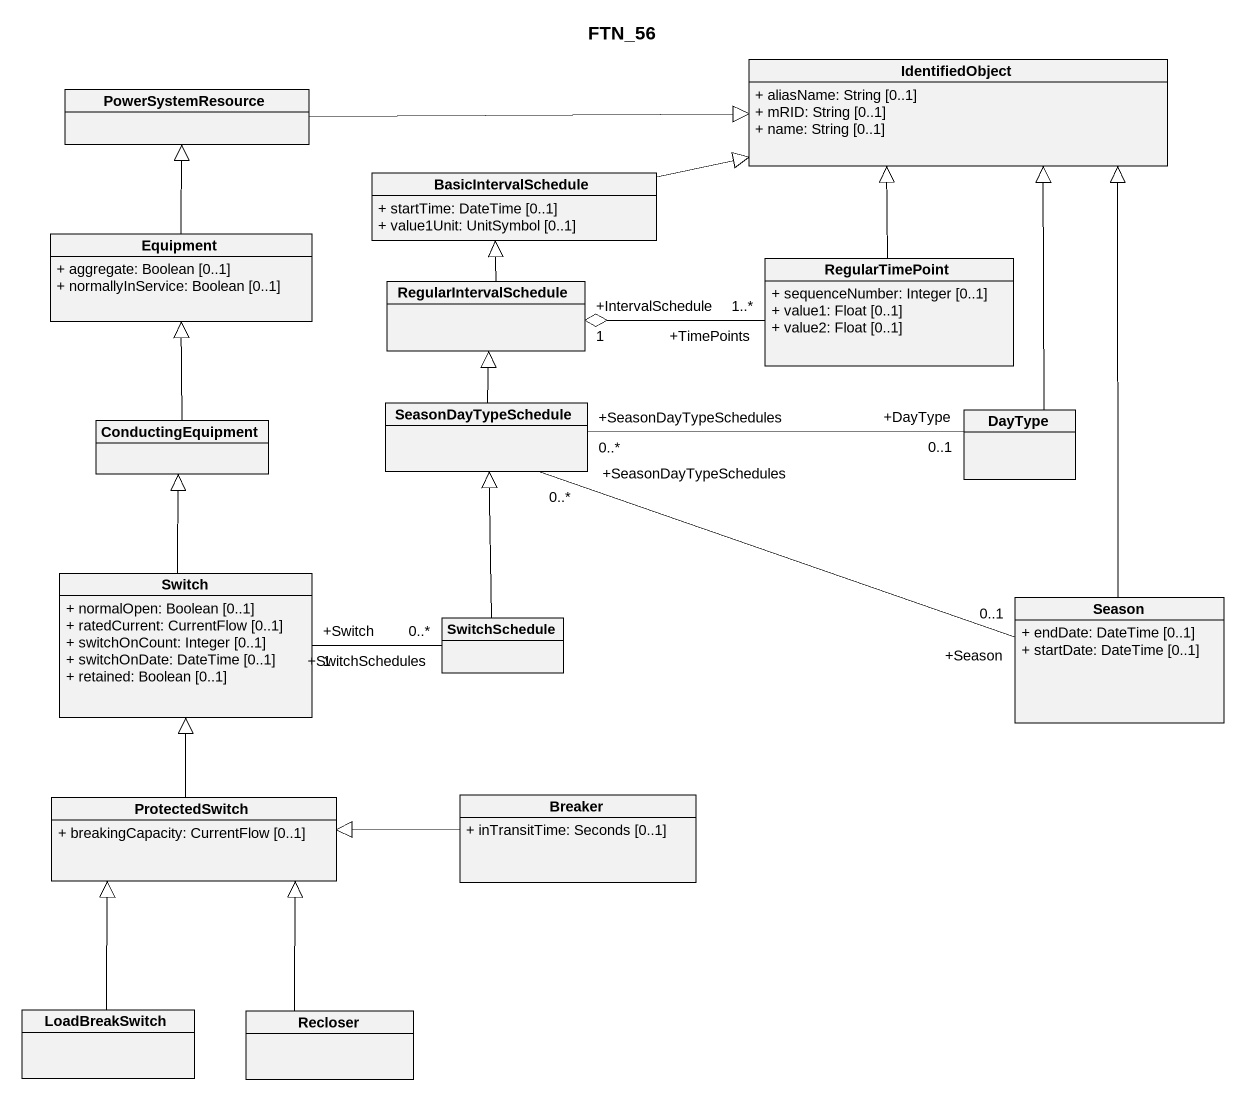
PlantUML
@startuml
title FTN_56
hide circle
hide empty members
skinparam classAttributeIconSize 0
class IdentifiedObject {
  + aliasName: String [0..1]
  + mRID: String [0..1]
  + name: String [0..1]
}
class PowerSystemResource
class BasicIntervalSchedule {
  + startTime: DateTime [0..1]
  + value1Unit: UnitSymbol [0..1]
}
class Equipment {
  + aggregate: Boolean [0..1]
  + normallyInService: Boolean [0..1]
}
class RegularTimePoint {
  + sequenceNumber: Integer [0..1]
  + value1: Float [0..1]
  + value2: Float [0..1]
}
class RegularIntervalSchedule
class ConductingEquipment
class SeasonDayTypeSchedule
class DayType
class Switch {
  + normalOpen: Boolean [0..1]
  + ratedCurrent: CurrentFlow [0..1]
  + switchOnCount: Integer [0..1]
  + switchOnDate: DateTime [0..1]
  + retained: Boolean [0..1]
}
class SwitchSchedule
class Season {
  + endDate: DateTime [0..1]
  + startDate: DateTime [0..1]
}
class ProtectedSwitch {
  + breakingCapacity: CurrentFlow [0..1]
}
class Breaker {
  + inTransitTime: Seconds [0..1]
}
class LoadBreakSwitch
class Recloser
PowerSystemResource -right-|> IdentifiedObject
BasicIntervalSchedule -right-|> IdentifiedObject
Equipment -up-|> PowerSystemResource
RegularTimePoint -up-|> IdentifiedObject
RegularIntervalSchedule -up-|> BasicIntervalSchedule
RegularIntervalSchedule "+IntervalSchedule\n1" o-right- "+TimePoints\n1..*" RegularTimePoint
ConductingEquipment -up-|> Equipment
SeasonDayTypeSchedule -up-|> RegularIntervalSchedule
DayType -up-|> IdentifiedObject
DayType "+DayType\n0..1" -left- "+SeasonDayTypeSchedules\n0..*" SeasonDayTypeSchedule
Switch -up-|> ConductingEquipment
Switch "+Switch\n1" -right- "+SwitchSchedules\n0..*" SwitchSchedule
SwitchSchedule -up-|> SeasonDayTypeSchedule
Season -up-|> IdentifiedObject
Season "+Season\n0..1" -left- "+SeasonDayTypeSchedules\n0..*" SeasonDayTypeSchedule
ProtectedSwitch -up-|> Switch
Breaker -left-|> ProtectedSwitch
LoadBreakSwitch -up-|> ProtectedSwitch
Recloser -up-|> ProtectedSwitch
@enduml
